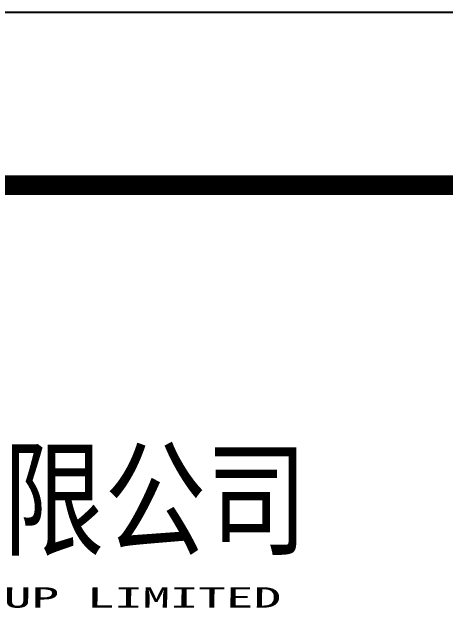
# Model space of a CAD drawing. Extents: x -695846 to 822170, y -413475 to 397179.
# Drawn here: x -531549 to -530139, y -243439 to -241444 of the extents above; entities that cross this region are included whole.
import ezdxf

# ---------------------------------------------------------------- set-up
doc = ezdxf.new("R2010")
doc.units = 0
doc.header["$LTSCALE"] = 1000
doc.header["$MEASUREMENT"] = 0
doc.layers.add('TK', color=4, linetype='Continuous')
doc.layers.add('图框', color=2, linetype='Continuous')
doc.styles.add('-宋体', font='', dxfattribs={"width": 0.8})
doc.styles.add('TK2', font='simhei.ttf', dxfattribs={"width": 0.7, "oblique": 0.7})
doc.styles.get('-宋体').set_extended_font_data('NSimSun')

msp = doc.modelspace()

# ---------------------------------------------------------------- linework, layer by layer
at = {"layer": '图框'}
msp.add_lwpolyline([(-535779.7, -241444.5), (-514779.7, -241444.5), (-514779.7, -271144.7), (-535779.7, -271144.7)], close=True, dxfattribs=at)
at = {"layer": '图框', "const_width": 64.4, "elevation": -5024}
msp.add_lwpolyline([(-515282.5, -242007.5), (-535200.1, -242007.5)], dxfattribs=at)

# ---------------------------------------------------------------- texts
at = {"layer": 'TK', "style": '-宋体', "width": 0.8}
msp.add_text('中亿国际设计集团有限公司', height=303.061, dxfattribs=at).set_placement((-534556.3, -243181.3))
at = {"layer": 'TK', "lineweight": 20, "insert": (-534468.5, -243316.6), "char_height": 66.4, "attachment_point": 1, "style": 'TK2'}
msp.add_mtext_dynamic_manual_height_columns('{\\W2;ZHONGYI INTERNATIONAL DESIGN GROUP LIMITED}', width=4024.054, gutter_width=1600, heights=[0], dxfattribs=at)

doc.saveas('drawing.dxf')
